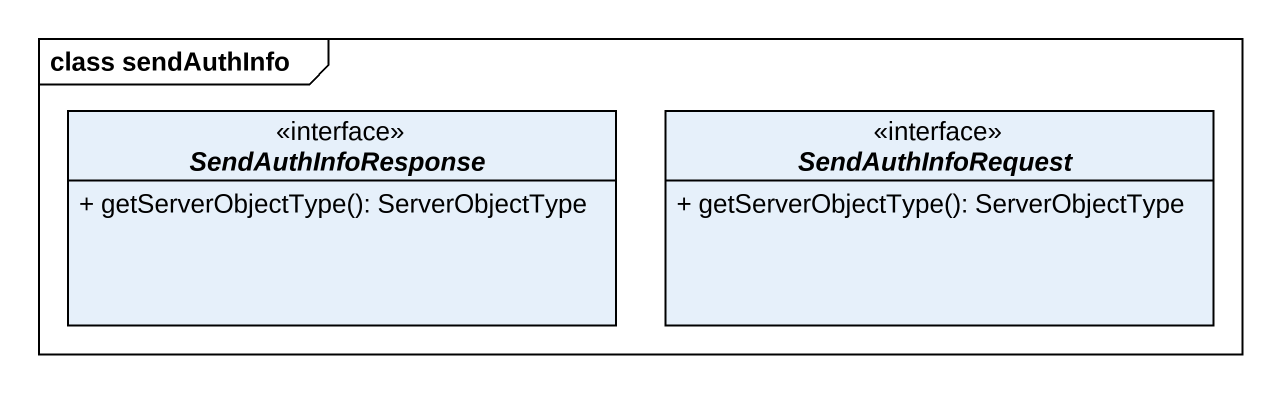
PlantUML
@startuml
mainframe class sendAuthInfo
hide circle
hide empty members
skinparam classAttributeIconSize 0
interface SendAuthInfoResponse <<interface>> {
  + getServerObjectType(): ServerObjectType
}
interface SendAuthInfoRequest <<interface>> {
  + getServerObjectType(): ServerObjectType
}
@enduml
